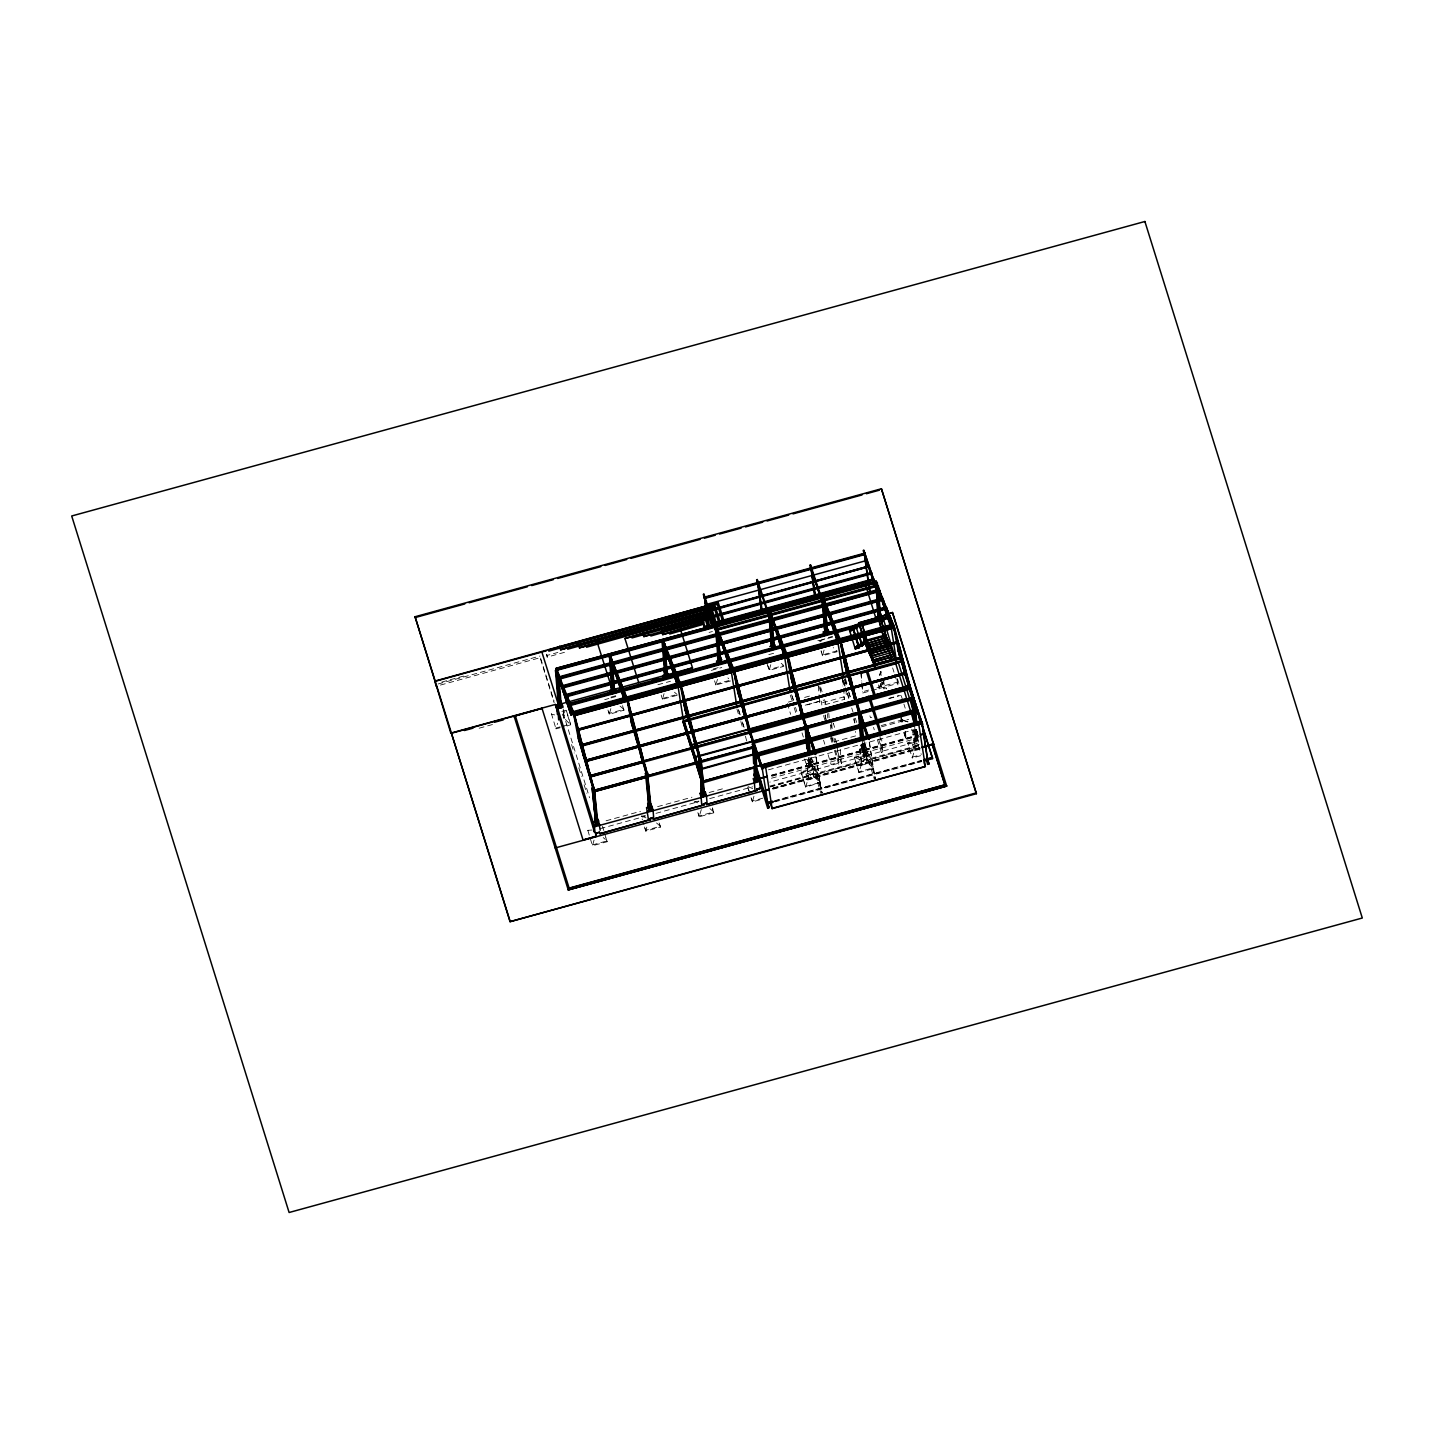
<?xml version="1.0" encoding="UTF-8"?>
<svg xmlns="http://www.w3.org/2000/svg" width="1434" height="1434" viewBox="0 0 1434 1434"><rect width="100%" height="100%" fill="white"/><g stroke="black" fill="none" stroke-linecap="round" stroke-linejoin="round"><path stroke-width="0.75" stroke-dasharray="5 3.75" d="M560.156 727.719L555.98 728.866L557.575 723.202M610.866 708.575L609.271 714.24L623.933 710.206L622.553 705.205M604.449 832.562L607.12 841.74L592.457 845.755L594.052 840.109M677.135 695.293L662.472 699.308L664.067 693.644M646.806 827.077L645.766 831.128L660.411 827.113L659.048 822.112M730.533 680.971L715.871 684.986L717.466 679.322M701.316 809.547L699.147 816.806L713.809 812.791L712.447 807.79M770.775 664.695L769.162 670.359L783.824 666.344M753.961 796.228L752.366 801.875L762.834 799.007M824.066 650.068L822.471 655.732L837.133 651.717L833.226 647.559M820.32 783.233L815.695 767.799L813.275 772.012L815.139 777.981L820.248 782.408L805.585 786.424L801.032 771.833L805.962 774.037L807.808 779.988L805.657 787.248L820.248 782.408L815.695 767.799L801.032 771.833L805.657 787.248M858.966 772.639L854.341 757.206L859.253 759.411L861.117 765.362L858.966 772.639L873.611 768.606L868.448 763.354L866.584 757.385L868.986 753.173L873.611 768.606M920.628 755.7L912.257 758.012L914.408 750.735L912.562 744.784L907.704 743.404L918.172 740.536M879.418 675.217L880.781 671.596L881.372 675.683M879.687 675.289L881.032 671.686M880.924 683.409L878.881 688.84L881.856 681.67M882.824 682.172L880.799 687.585L883.093 682.243M441.815 682.046L465.333 675.593M438.159 683.982L539.973 656.037M564.458 652.345L547.179 657.095L547.035 655.428L557.844 652.452M440.417 685.076L540.098 657.704L554.151 702.75M709.077 632.43L712.411 631.516M479.189 728.185L494.049 724.098M610.92 697.085L617.212 695.365M713.343 668.979L721.714 666.685M832.562 637.108L817.918 641.141L832.509 636.284M657.919 684.717L670.485 681.258M561.877 711.389L566.072 710.242L570.624 724.833L562.253 727.146M604.718 699.649L608.894 698.483M610.992 697.91L617.283 696.189M711.318 670.395L721.786 667.509M768.803 654.621L775.077 652.882M562.289 714.921L563.634 714.544M662.4 698.466L674.966 695.024M555.908 728.024L560.085 726.877M562.182 726.303L570.553 724.009L568.599 717.753M715.799 684.143L730.462 680.128L727.898 677.923M837.062 650.875L822.399 654.908L821.09 650.731M788.306 702.122L794.418 700.222M804.635 697.426L812.809 695.167M805.227 705.187L821.216 700.796L805.245 705.403M868.108 691.547L862.784 692.998L862.408 691.78L868.628 690.077M876.909 687.8L897.63 682.118M871.603 690.579L897.433 683.498L897.057 679.124M843.604 688.428L844.501 699.344L821.861 705.564L821.503 701.19M888.901 698.34L898.491 695.705M888.99 698.591L900.48 695.436M871.8 717.269L870.474 717.645L869.9 715.817M881.175 725.586L906.163 718.739M881.552 726.805L908.618 719.384M833.907 741.862L855.901 735.839L855.542 731.465M768.463 769.825L913.046 729.996L921.273 754.445M808.31 757.403L808.991 767.029L807.539 759.5L809.923 766.778L808.973 757.224M810.138 759.536L810.945 762.529M863.573 748.082L861.762 744.622L862.3 752.402L860.83 744.873L862.246 748.44M863.107 744.246L864.057 757.367L865.401 756.991L863.967 739.514M915.591 737.775L914.139 730.247L915.537 733.814M915.394 730.659L915.734 729.798L916.201 733.634M809.475 759.715L808.471 759.249L811.25 766.419L810.604 758.532M861.762 744.622L862.766 745.088M807.862 760.163L808.507 761.311M808.794 759.895L809.851 760.934M810.515 760.755L811.519 766.348L809.332 761.562L811.142 765.021M861.171 745.537L861.816 746.684M862.103 745.268L863.143 746.307M863.429 744.909L864.505 747.831M914.462 730.91L915.107 732.057M915.77 731.86L916.864 733.455M917.796 733.204L917.384 731.43L917.545 733.276M804.635 759.052L805.962 763.318L813.956 761.113M807.396 775.149L812.719 773.697L813.867 777.336L811.787 762.314L806.446 763.766L808.525 778.805L807.593 767.423M859.755 749.14L861.834 764.179L859.755 749.14L865.078 747.688L866.226 751.434M914.193 738.169L915.125 749.552L913.046 734.513L918.387 733.061L913.064 734.62M859.755 749.247L865.096 747.795L866.011 759.375L863.34 760.11L863.734 761.329L813.096 775.22L863.698 761.042L863.34 760.11M771.564 775.131L918.208 734.889M606.08 820.786L640.424 811.357M657.614 806.643L691.959 797.214M709.149 792.5L724.17 788.377M771.42 775.418L915.286 735.947L915.788 742.041L769.771 782.122M771.617 775.686L918.405 735.499M864.451 750.394L862.641 746.935L864.827 751.721M903.958 733.258L906.091 739.191L905.428 731.197M917.742 735.767L915.932 732.308L917.742 735.767L917.384 731.448M771.797 776.296L918.441 736.054M812.917 765.953L807.611 767.531L806.446 763.766L811.787 762.422L812.935 766.061M860.902 752.904L866.226 751.326L867.158 762.709L866.011 759.07L860.687 760.522M919.517 736.7L914.193 738.277L913.046 734.513M771.456 778.232L918.172 737.972M918.101 739.693L907.632 742.579L912.257 758.012M592.099 830.017L587.832 830.34L591.113 831.792M641.195 816.538L645.39 815.39M801.104 772.657L815.767 768.642M854.395 758.03L868.986 753.173L854.341 757.206L858.894 771.797L873.539 767.782M694.594 802.215L698.788 801.068M864.057 757.367L863.68 756.148L865.025 755.772L863.734 740.231M600.129 828.673L645.228 816.287M655.965 813.347L698.914 801.552M709.651 798.613L752.599 786.836M834.391 750.376L838.747 764.304L841.417 763.587L839.966 746.11M877.303 739.532L881.39 752.617L882.717 752.241L881.641 739.102M911.719 729.261L916.039 743.099L918.692 742.364L914.767 729.781M805.962 774.037L813.275 772.012M859.253 759.411L866.584 757.385M912.562 744.784L919.875 742.758M913.996 745.895L919.319 744.443M916.649 745.483L917.007 746.415L866.387 760.594L917.025 746.702L916.649 745.483L919.284 744.479M769.897 786.047L918.764 745.196M770.327 786.674L810.407 775.669L770.345 786.943M773.213 787.893L919.857 747.652M772.317 788.395L918.531 748.261M772.37 788.951L920.036 748.261M773.446 789.058L920.09 748.817M807.808 779.988L815.139 777.981M861.117 765.362L868.448 763.354M914.408 750.735L921.739 748.727M592.385 844.931L607.048 840.898L603.23 837.581M762.763 798.182L752.294 801.05L749.695 792.715M912.185 757.17L920.556 754.876M774.844 800.638L921.488 760.396M773.643 801.355L921.704 760.719M773.679 801.624L921.739 760.988M775.077 801.803L921.721 761.562M903.187 720.244L909.084 722.037M903.097 720.495L908.995 722.288M817.846 640.299L821.126 641.769M752.653 788.646L747.741 786.459L749.032 790.618M551.409 714.257L554.635 714.903M694.522 801.391L697.802 802.843M646.053 817.9L641.141 815.713L642.432 819.872M781.207 663.297L783.753 665.501L769.108 669.535L767.799 665.358M674.518 692.246L677.063 694.45M620.026 706.066L623.862 709.382L609.199 713.397L607.908 709.238M709.92 808.633L713.738 811.967L699.093 815.982L697.784 811.805M656.521 822.955L660.357 826.271L645.694 830.304L643.095 821.969M916.72 733.509L917.85 737.166M897.433 678.766L899.423 685.111M913.297 729.583L915.86 737.703L915.215 729.816M892.647 667.939L893.974 672.17M894.637 674.285L897.935 684.878M901.251 695.741L905.212 708.163M901.251 717.269L903.133 723.274M904.209 733.186L906.091 739.191M886.427 688.804L885.782 687.657L886.176 688.876M878.63 739.173L882.717 752.241M873.503 727.361L874.274 729.798M845.451 678.623L847.404 684.914M844.823 679.304L848.103 689.772M848.749 691.869L850.721 698.161M865.114 744.282L875.582 777.837M844.895 680.128L846.203 684.323M848.82 692.712L850.129 696.906M864.523 743.027L875.654 778.662M843.568 680.487L846.831 690.973M847.494 693.07L849.448 699.362M855.345 718.237L856.654 722.431M863.196 743.386L874.31 779.021M843.407 681.347L846.598 691.582M847.243 693.644L849.161 699.792M851.724 707.984L853.642 714.132M863.411 748.136L864.559 751.792M853.499 718.864L854.789 722.987M862.748 748.315L863.895 751.972L863.25 744.085L863.68 748.064M865.025 755.772L865.401 756.991M862.085 748.494L863.232 752.151M843.748 696.906L844.501 699.344M821.162 651.556L822.471 655.732M834.624 727.379L833.333 723.238L833.692 727.612M822.076 691.78L820.23 685.9L820.768 692.443M824.514 699.613L825.751 703.538L824.407 703.897L823.152 699.882M818.778 685.828L820.642 691.851M830.913 724.744L832.168 728.723M835.269 738.671L837.133 744.658M837.546 751.165L841.417 763.587M824.909 715.351L827.364 723.202M830.967 734.746L833.244 742.041L832.885 737.685M832.813 742.023L831.541 737.972L831.917 742.418L829.641 735.122M835.341 750.143L839.141 762.296L831.146 764.501L827.346 752.33M823.528 715.53L826.02 723.561M823.546 740.159L824.819 744.228M792.177 696.028L793.486 700.204M811.805 758.909L822.274 792.464M791.586 694.755L794.866 705.241M795.512 707.338L796.82 711.533M811.232 757.654L822.345 793.289M790.259 695.114L793.54 705.6M794.185 707.697L796.157 713.989M802.036 732.864L803.345 737.058M809.816 757.188L821.019 793.647M810.425 775.955L810.031 774.45L812.719 774.001L811.787 762.314M787.338 703.485L790.672 714.347M767.208 664.103L769.162 670.359M738.886 710.637L740.195 714.831M742.812 723.22L744.121 727.414M738.295 709.382L741.557 719.868M742.22 721.965L744.174 728.257M736.897 708.916L740.231 720.226M740.822 721.499L742.848 728.615M745.393 736.162L746.773 741.199M714.562 680.809L715.871 684.986M747.795 787.284L750.412 795.619M751.058 797.716L752.366 801.875M712.501 808.615L713.809 812.791M661.182 695.131L662.472 699.308M697.856 812.648L699.147 816.806M622.625 706.048L623.933 710.206M659.12 822.937L660.411 827.113M607.962 710.063L609.271 714.24M644.458 826.97L645.766 831.128M567.954 715.674L566 709.418L563.598 713.63L565.462 719.581L570.624 724.833M602.495 826.307L603.786 830.483M605.811 837.564L607.12 841.74M547.035 655.428L546.659 654.209L547.179 657.095M563.114 713.039L589.553 797.734M562.881 714.813L564.028 718.452L563.239 709.059M571.557 744.551L574.192 753.029M578.816 767.853L581.469 776.314M584.104 784.792L586.757 793.253M540.6 658.098L554.026 701.083M551.355 713.433L555.98 728.866M587.832 830.34L592.457 845.755M914.838 732.129L916.523 737.524L915.878 729.637M863.806 746.128L864.236 747.903M862.479 746.487L862.909 748.261M861.547 746.755L861.977 748.512M809.188 761.113L810.586 766.598L809.941 758.711M808.256 761.382L808.668 763.139M869.488 742.418L875.063 778.232M869.219 742.453L874.794 778.25M816.197 757.044L821.772 792.859M815.91 757.08L821.503 792.877M916.667 729.548L916.989 733.437M916.398 729.619L917.186 737.345M915.734 729.798L916.057 733.688M914.587 725.586L916.039 743.099M914.39 730.175L914.713 734.065M905.159 731.268L905.822 739.263M900.803 717.269L901.287 723.274M883.702 680.039L884.437 688.428M883.326 678.82L884.151 688.822M883.057 678.891L883.882 688.894M880.781 671.596L881.103 675.593M878.558 684.825L879.15 688.912M879.938 735.086L881.39 752.617M861.153 673.299L861.888 682.046M862.067 684.251L862.784 692.998M860.776 672.08L861.493 680.827M861.673 683.032L862.408 691.78M862.408 740.589L863.68 756.148M861.906 744.443L862.551 752.33L860.956 742.973M854.467 718.362L854.825 722.718M844.967 678.694L845.702 687.442M845.881 689.629L846.418 696.171L819.764 703.485L819.226 696.942M842.887 679.68L843.425 686.241M842.134 677.242L842.851 685.99M837.313 746.827L838.747 764.304M834.606 738.528L834.964 742.902M831.63 722.395L832.168 728.938M830.483 724.941L830.842 729.314M828.78 713.272L829.139 717.627M827.454 713.63L827.812 718.004M825.303 714.831L825.661 719.187M818.33 686.008L819.047 694.755M810.067 758.801L810.389 762.691M808.615 759.07L809.26 766.957L807.647 757.6M808.668 761.741L809.152 765.577L808.668 761.741M861.977 747.114L862.443 750.95L861.977 747.114M915.268 732.487L915.752 736.323L915.268 732.487"/><path stroke-width="1.5" d="M865.078 640.639L865.025 642.289M850.29 631.301L850.541 630.942M856.618 627.626L850.219 630.315L850.487 631.892L850.219 630.315M855.399 647.146L858.518 645.354M857.12 646.16L862.694 642.916M857.317 646.752L862.892 643.525M435.416 683.803L435.183 681.025L718.273 602.585L724.941 623.915M559.493 646.16L560.622 649.799L715.351 606.582L720.872 624.274M560.622 649.799L715.351 606.582M578.332 644.189L579.461 647.845L712.429 610.597L716.839 624.901L713.254 625.6M579.461 647.845L712.429 610.597M715.512 625.278L711.497 612.443L586.542 647.218L586.165 645.999M638.704 682.602L624.955 638.56L709.507 614.594L712.788 625.26L711.479 626.084M624.955 638.56L709.507 614.594M642.665 632.95L643.812 636.588L706.603 618.61L708.719 625.618L707.428 626.443L712.788 625.26M662.651 634.617L703.682 622.607L705.779 629.58L703.413 624.292L669.732 634.007L669.355 632.788L662.651 634.617L661.504 630.978M669.355 632.788L703.682 622.607M652.111 680.648L658.493 678.623M671.237 674.589L692.479 667.85L680.361 629.006M733.294 667.975L733.903 670.287M573.672 713.182L573.349 711.622L893.185 624.095L893.507 625.636L890.783 625.959L890.855 618.556L893.848 626.389M435.273 682.136L415.053 616.745L881.426 488.761L976.411 793.701L510.038 921.686L451.423 733.24L542.034 708.378L583.064 840.037L596.383 836.38L595.486 833.333L599.484 832.222L599.896 833.728L650.498 819.549L599.896 833.728M415.125 617.57L464.777 603.947M469.097 602.764L527.389 586.757M531.709 585.574L553.309 579.659M557.629 578.476L600.81 566.627M605.13 565.426L626.712 559.511M631.032 558.328L700.115 539.363M704.435 538.18L715.243 535.223M719.563 534.04L741.145 528.106M745.465 526.923L762.745 522.173M767.065 520.99L788.646 515.075M792.966 513.892L862.049 494.927M866.369 493.744L879.329 490.195M708.737 628.235L703.933 594.178L717.394 634.491L703.753 596.221M761.669 612.39L757.242 579.551L770.56 619.076M814.96 597.781L810.533 564.924L823.994 605.238M869.703 591.095L863.842 550.298L877.16 589.822M757.726 581.415L762.046 613.609M815.337 598.982L811.017 566.788M705.205 597.512L865.096 553.632M705.152 597.763L865.043 553.9M707.321 604.198L867.212 560.336M435.201 681.293L546.354 650.803M709.543 610.382L869.452 566.502L709.669 611.171L709.364 609.844M709.489 610.633L869.255 565.964L567.703 649.19L567.326 647.971M711.712 616.817L871.621 572.937M711.658 617.068L871.549 573.188M661.576 631.247L706.603 618.61M643.812 636.588L650.498 634.76L650.875 635.961L705.671 620.456L707.392 625.995M713.881 623.252L873.79 579.372M713.827 623.503L873.718 579.623M704.04 626.622L708.719 625.618M556.087 668.352L876.174 581.415L556.087 668.352L556.41 669.893M558.274 704.435L555.496 670.556L557.306 674.016L560.085 707.894L557.701 700.617L559.152 708.163L556.069 670.072L607.568 655.858M612.605 692.066L610.042 655.266L626.927 697.838M664.677 673.496L662.006 640.998L663.996 640.46L667.921 677.977L666.738 670.359L667.599 674.088M715.996 626.622L734.244 670.162L750.574 732.29L762.763 768.875L754.571 747.347M913.243 698.43L894.153 626.282L875.869 582.312L893.472 626.479L909.801 688.589L922.528 724.188L907.758 680.702L909.21 688.123M557.503 670.001L560.748 707.715L558.633 700.366L561.411 707.536L558.633 673.657M597.171 642.217L611.709 687.872C613.949 694.199 609.325 678.551 611.583 689.808L609.468 655.75L613.268 691.887M609.755 655.499L874.113 582.939M878.074 616.674L875.959 582.616L879.598 616.584M877.285 582.258L880.44 618.574L878.433 585.897M556.105 670.503L609.952 655.876M609.54 654.496L609.988 656.091L876.497 582.957L875.923 580.824M571.055 715.082L556.32 671.166L571.055 715.082L574.353 714.042L556.733 669.893L557.181 674.518M625.027 700.276L609.611 656.539L624.346 700.455M676.884 674.822L674.249 668.495L673.962 674.392L677.099 683.731L662.902 641.93L677.655 685.828M876.533 582.132L891.518 627.142M718.004 628.558L875.78 585.269L876.084 586.596L717.86 629.956L720.657 663.834M718.183 629.096L875.959 585.807M718.129 629.365L875.905 586.058M559.583 680.487L560.138 678.927L557.27 673.604L573.528 714.114L570.893 714.401L570.033 705.6L624.005 690.794L624.471 696.458M665.932 678.533L663.135 644.655L665.143 644.099M717.161 629.723L719.94 635.226L719.366 633.093M771.134 614.917L771.94 618.771M840.037 640.98L837.402 641.285L824.425 600.29M879.58 593.551C882.107 596.114 871.316 572.076 879.849 591.364L613.34 664.48L610.561 658.977L619.255 680.505M541.783 651.771L559.421 708.073L557.306 674.016M610.597 659.389L608.787 655.93M614.612 691.511L610.794 655.374L611.153 659.712M716.068 626.497L717.197 630.135L715.387 626.676L718.183 660.554M878.917 616.763L877.106 586.273M869.327 590.019L863.842 550.298M559.672 677.35L612.963 662.723M613.017 662.938L879.508 589.822L879.849 591.364M559.762 678.282L613.053 663.655M613.107 663.888L719.707 634.635M721.84 634.043L824.174 605.955M560.497 679.985L559.959 681.58L560.497 679.985L563.938 691.224M586.739 680.684L563.275 687.119L562.953 685.577L616.244 670.951L616.871 673.317L614.111 665.985L617.247 676.597L613.806 665.358L616.441 674.267M669.588 656.539L670.162 658.69L666.738 651.538L669.875 662.149L666.434 650.911L669.732 659.64M722.503 643.239L719.725 636.284L723.023 645.013M773.034 621.657L776.332 630.386L773.034 621.657L773.141 623.073L773.697 621.478M827.006 606.851L828.96 615.939M879.634 592.403L883.738 603.463L883.452 600.004L562.988 687.944L563.275 691.403M612.874 665.86L613.429 664.301L559.475 679.107L559.78 681.311M666.183 651.233L666.738 649.674L666.183 651.233L662.669 640.819L665.161 671.13M720.137 636.409L719.366 635.226M772.783 621.98L773.338 620.42L772.98 622.804M722.897 641.912L723.471 644.063L720.047 636.911L723.166 647.523L723.023 642.217M773.338 622.284L777.138 632.717M879.938 593.049L883.362 600.183L882.788 598.032L616.297 671.166M668.441 657.955L667.097 650.731M720.406 636.104L719.85 637.7L719.51 635.352M879.741 593.819L880.297 592.224M616.495 671.56L563.186 686.187L563.526 687.728M616.53 671.775L883.039 598.641M590.987 679.519L614.451 673.084M616.62 672.707L667.796 658.672M669.929 658.081L776.762 629.436L776.439 627.895M778.662 628.253L830.071 614.81L829.623 612.963M831.953 613.627L880.996 600.165M566.645 701.549L563.365 689.145L566.968 702.284L566.52 696.781L620.348 681.939M617.337 674.338C621.854 689.682 610.095 655.607 620.438 685.613M673.926 672.098L669.965 659.891L674.231 672.851L673.783 667.33M727.54 658.224C714.724 616.656 737.345 689.109 723.417 645.372M780.831 643.597C771.223 603.302 782.301 663.96 780.383 638.076M833.154 628.415L830.537 615.831L834.122 628.97M883.165 601.384L886.768 614.541L886.302 609.02M563.508 689.252L567.183 696.583L567.488 700.276M616.817 674.625L619.721 680.092L886.32 606.869L886.893 609.02L883.308 601.491M670.108 659.998L673.693 667.527L673.353 665.985M777.371 630.566L780.401 644.87M830.68 615.939L832.258 621.764M826.325 607.03L829.766 618.269L830.161 614.63M564.028 688.965L563.652 692.604L563.132 688.051M670.252 663.368L670.628 659.712M723.937 645.085L723.561 648.742L722.897 644.063M777.515 633.918L776.332 629.562M883.452 604.861L883.828 601.204M619.775 679.788L566.466 694.414L567.039 696.566M566.717 695.006L620.008 680.379M620.062 680.612L886.553 607.478M566.806 695.956L575.321 693.608M579.587 692.443L617.964 681.903M620.151 681.544L671.309 667.509M673.442 666.918L733.15 650.534M737.399 649.369L780.293 638.273L779.72 636.122M782.175 637.09L833.584 623.647L833.262 622.105M835.484 622.464L886.642 608.41M664.516 674.948L664.193 671.058L665.609 674.643M560.228 699.917L561.68 707.464L560.228 699.917L561.106 703.646M569.943 703.502L567.649 697.749L570.499 712.985L566.663 696.888M623.234 688.876L620.94 683.122L624.453 698.179M717.914 660.626L717.592 656.736L719.008 660.321M719.187 656.306L719.241 658.367M728.544 661.45L731.053 668.925L727.468 654.083L727.253 659.765L727.54 653.868L730.354 660.966M769.717 616.208L772.352 649.656L770.9 642.109L772.299 645.694M823.008 601.581L825.643 635.029L824.46 627.411L825.339 631.139M837.653 639.672L834.516 630.333L834.068 624.83L837.653 639.672L834.14 624.615L837.814 639.833L837.205 632.286L837.402 641.285M877.805 616.745L877.751 612.784M886.696 610.4L890.406 617.857L623.915 690.991L623.575 689.682M665.466 671.471C668.083 674.213 663.619 669.893 666.129 671.291M612.264 686.402C615.993 691.69 610.382 685.9 612.927 686.205M613.86 685.954L614.989 692.837M825.124 627.232L826.934 630.691L826.719 626.783L827.866 630.44M827.059 627.447L827.597 630.512M878.899 616.441L878.092 613.447L878.63 616.512M879.418 613.089L878.433 612.605L880.225 616.064M880.351 612.82L881.48 619.703L880.351 616.046M664.534 671.721L665.179 672.869M558.023 701.28L558.668 702.427M613.591 686.026L614.236 687.173M666.003 673.12L666.129 666.434M717.932 657.399L718.577 658.547M721.266 659.694L720.836 657.919L720.997 659.765M771.223 642.773L771.868 643.92M773.751 642.073L774.145 643.292L773.5 642.145M825.177 629.293L824.532 628.146M825.464 627.895L826.504 628.934M878.755 613.268L879.813 614.308M880.1 612.892L880.745 614.039M558.83 702.857L559.977 706.514M613.465 687.872L612.443 683.713M718.739 658.977L719.868 662.633M877.966 615.294L876.138 584.785M556.93 709.579L555.334 704.452L451.387 732.971L415.053 616.745M726.554 657.668L724.224 648.544M514.071 716.337L542.034 708.378M892.557 612.479L881.301 616.423L892.557 612.479L946.691 786.101L568.258 889.94L514.035 715.924L514.107 716.892M557.396 714.401L556.607 704.883L561.949 703.431L563.096 707.195L557.772 708.647M614.666 688.947L613.967 687.244M721.858 659.658L716.516 661.002L717.645 664.659M769.825 646.501L775.149 645.031M829.587 634.061L828.44 630.297L823.116 631.874L824.263 635.513M464.437 730.515L473.077 728.149M494.676 722.234L503.316 719.85M556.571 705.134L692.479 667.85M896.77 662.759L882.358 615.742L875.69 617.57L865.67 585.431L865.957 589.033M864.989 642.952L858.679 622.768L879.992 616.907L887.18 639.188M858.697 623.037L879.992 616.907M673.962 674.392L674.177 668.71M769.502 612.677L783.699 654.478L780.777 639.456L780.562 645.139L780.849 639.241L784.523 654.46L783.896 646.913M834.516 630.333L833.154 623.754M887.162 615.885L887.377 610.203L890.962 625.045L887.162 615.885L886.463 609.127M855.453 624.919L859.45 623.826M720.531 662.454L717.394 626.138M773.84 647.827L773.356 643.991M827.794 633.021L823.994 596.885L827.794 633.021L826.665 629.365M863.304 623.754L859.97 624.668L863.483 624.364M865.222 623.234L880.584 619.022M830.465 633.631L890.173 617.247L889.833 615.706L569.997 703.234L570.32 704.775L623.629 690.148M852.925 627.321L848.928 628.415L855.256 648.885L859.235 647.505L852.925 627.321L859.253 647.792M871.173 622.266L878.863 620.151M623.665 690.381L664.175 679.268M668.441 678.085L827.812 634.437M627.214 699.147L573.905 713.774L570.391 706.496L570.983 713.702L573.833 713.29M623.682 691.869L626.443 696.906M676.991 677.242L680.558 684.753L680.11 682.907M730.282 662.616L733.742 669.409M783.591 647.989L786.37 654.962L784.183 655.213L784.255 647.792L784.846 655.015M836.882 633.362L839.661 640.335L837.474 640.586L836.882 633.362L838.137 640.389L840.181 639.797M853.66 629.042L856.994 628.128M850.398 630.924L853.786 629.06M570.696 705.42L570.66 713.146L566.986 697.928M570.983 713.702L571.055 706.299M890.783 625.959L890.855 618.556M573.17 713.469L624.848 699.129M892.97 625.708L842.35 639.672M627.017 698.77L678.192 684.735M680.325 684.143L840.449 640.873L840.001 639.026M646.537 774.736L631.677 723.919L626.981 699.613L894.153 626.282L898.419 648.455M574.102 714.419L894.099 626.837L894.368 627.895L574.604 715.691L574.102 714.419L590.683 776.887L643.991 762.261L627.375 699.756L627.913 701.065M593.855 791.478L578.386 738.546L573.725 714.777L894.189 626.837M574.389 715.476L894.368 627.895M628.361 702.552L632.161 722.019M738.062 685.434L738.349 686.492L734.28 673.478L738.098 692.945L738.169 685.542M787.589 658.851C790.654 653.725 793.809 696.942 790.797 671.094M844.805 656.718L840.88 644.224L844.698 663.691L844.769 656.288M894.189 629.598L898.24 642.611L578.26 730.193L577.974 729.135L897.971 641.554M862.085 643.991L865.204 642.181L864.935 640.604L885.567 634.957L885.8 636.104M861.762 643.454L855.273 647.236M858.625 644.977L861.959 644.063L861.691 642.486L886.033 635.531L864.612 641.697M888.919 643.328L886.911 637.61L865.473 643.776M855.435 624.65L861.762 645.121L865.724 643.741M858.5 647.003L862.479 645.623L858.5 647.003L852.208 626.801M859.235 647.505L855.256 648.885M887.771 639.672L866.351 645.838L887.771 639.672L889.779 645.39M867.194 647.63L888.65 641.751L867.194 647.63L869.201 653.366M578.26 730.193L898.24 642.611M631.982 716.337L631.928 724.062L634.85 729.978L627.518 700.294M685.273 701.71C680.379 705.474 695.024 725.819 685.237 709.436M738.582 687.083C737.417 697.533 745.626 714.759 738.582 687.083L742.418 701.997L742.131 700.939M791.873 672.456C789.704 683.229 800.118 697.569 791.873 672.456L792.5 680.003L795.404 685.918M845.182 657.83C844.017 668.28 852.226 685.506 845.182 657.83L848.659 672.008M898.473 643.203C896.304 653.976 906.718 668.316 898.473 643.203L899.1 650.749L902.004 656.664M890.389 645.892L868.95 652.058L890.389 645.892L892.396 651.61M869.793 653.85L891.249 647.971L869.793 653.85L870.94 657.507M892.127 650.032L870.689 656.198L892.127 650.032L893.257 653.689M577.974 729.135L578.189 736.825L577.597 729.601L898.06 641.661L898.509 647.075M898.652 648.885L897.397 641.84M578.386 738.546L594.734 791.962L592.134 787.947L596.06 825.464L592.134 787.947M631.677 723.919L627.644 699.416L648.007 776.905M700.455 762.225L684.986 709.292L701.136 762.046M753.926 746.433L594.052 790.349L754.141 746.648L754.643 748.082L738.94 694.486M806.894 732.38L791.586 680.039L787.553 655.535L769.61 611.135M867.946 737.901L860.203 717.986L844.877 665.412L844.698 660.913M894.995 657.83L892.988 652.111L871.531 657.991M913.727 703.933L898.186 650.785L914.175 703.18L922.528 724.188M578.637 738.689L582.204 744.425L578.637 738.689L578.673 730.964L579.3 738.51M631.928 724.062L631.749 715.243M582.831 750.896L578.87 739.819L582.186 745.16M636.14 736.269L632.179 725.192L635.674 730.784M689.431 721.643L686.133 710.386M738.779 695.938L741.611 701.71L742.059 707.213L739.442 695.759M792.07 681.311C798.577 687.818 796.91 703.126 792.07 681.311L794.92 687.083L795.368 692.586M845.361 666.685C851.886 673.191 850.219 688.499 845.361 666.685L848.211 672.456L848.659 677.959M898.67 652.058C905.177 658.564 903.51 673.872 898.67 652.058L901.52 657.83L901.968 663.333M893.866 654.191L872.428 660.357L893.866 654.191L895.874 659.909M873.27 662.149L894.726 656.252L873.27 662.149L875.296 668.083L874.148 664.157L895.623 658.547M582.043 744.622L902.04 657.059L902.309 658.116L582.545 745.895L582.043 744.622L902.04 657.059M578.87 739.819L581.72 745.59L795.494 687.155M797.627 686.581L902.183 657.65M635.387 732.021C637.754 737.381 643.49 765.254 636.875 738.815M742.651 702.588C740.894 712.716 750.591 727.683 742.651 702.588L742.955 706.263M795.942 687.962C794.203 698.089 803.882 713.057 795.942 687.962L796.408 693.482L799.401 701.136M849.251 673.335C847.494 683.462 857.191 698.43 849.251 673.335L849.699 678.856L852.71 686.51M902.542 658.708C900.803 668.836 910.482 683.821 902.542 658.708L902.99 664.229L906.001 671.883M818.151 683.839L844.787 676.525M703.252 781.906L701.997 783.089L682.942 721.445L724.313 710.099M728.597 708.916L771.438 697.157M775.722 695.974L797.161 690.095M801.445 688.929L818.581 684.215M822.865 683.05L844.285 677.171M852.854 674.822L876.425 668.352M895.712 663.064L902.129 661.289M902.273 661.343L683.803 721.876M683.014 722.27L684.269 721.087L700.634 773.518M582.527 752.169C582.276 732.29 581.505 761.311 586.219 759.644M639.51 745.017L636.499 737.363M689.127 722.915L689.342 717.215L689.127 722.915L692.801 730.39L689.808 722.736M742.436 708.288L746.11 715.763M583.208 751.99C588.8 763.031 586.918 772.37 583.566 753.442M693.321 734.943C685.649 716.014 692.64 724.546 693.536 735.893M742.812 709.74C748.423 716.588 747.921 730.336 742.812 709.74L745.949 720.495M796.103 695.114C801.731 701.961 801.23 715.709 796.103 695.114L799.258 705.869M849.412 680.487C855.023 687.334 854.521 701.083 849.412 680.487L852.549 691.26M586.112 760.128L906.109 672.546L906.378 673.604L586.614 761.4L586.112 760.128L906.109 672.546M687.316 732.756L905.84 672.779L906.073 673.944M586.058 764.376L586.434 760.737M639.349 749.749L639.528 746.003M692.658 735.122L692.819 731.376M905.571 673.155L903.366 665.681L905.858 676.633L902.703 665.86L905.858 676.633M586.398 761.185L906.378 673.604M586.811 761.956L586.434 765.613L590.109 774.485M640.12 747.329C638.919 755.485 648.24 779.702 639.887 746.236M749.337 730.802C742.776 696.816 748.243 739.066 750.394 732.2M800.011 703.449C798.666 713.092 807.414 727.468 800.011 703.449L803.811 718.99L800.495 710.135L803.811 718.99M853.32 688.822C851.957 698.466 860.705 712.859 853.32 688.822L856.6 701.351M909.246 686.922C899.638 649.19 915.878 714.455 907.758 680.702M586.434 765.613L586.596 760.862M693.034 736.359C692.622 726.285 694.307 745.537 696.548 748.423C698.017 741.826 690.453 731.089 696.548 748.423M746.343 721.732L746.72 718.076M906.234 677.852L906.611 674.195M590.611 777.497L587.976 768.463M640.604 754.015L643.794 761.454L643.239 763.049L640.604 754.015L643.239 763.049M747.867 724.582L749.839 733.796M856.994 702.947C857.335 711.622 850.792 683.086 856.367 701.047M691.26 745.393L909.801 685.434L691.08 744.784L691.313 745.949M696.046 745.429L693.697 736.18M749.91 730.838L750.376 732.81L749.91 730.838L909.819 686.958L910.285 688.929L909.819 686.958M590.683 776.887L590.199 775.615L910.106 687.818M590.467 776.69L910.447 689.109L910.178 688.051L590.199 775.615M589.948 777.676L590.503 776.081L587.098 765.433M800.495 710.135L815.211 751.326M590.898 777.461L590.342 779.003L593.425 787.123L590.898 777.461L590.342 779.003M750.125 733.76L754.194 746.092M805.962 728.795L803.416 719.133L806.123 726.679M859.253 714.168L857.389 704.327M912.562 699.541L910.68 689.7L913.225 699.362M803.703 719.796L806.5 725.909M857.012 705.169L860.794 716.857L856.725 704.506M643.633 764.376C646.071 760.737 649.889 793.163 643.956 761.723M696.942 749.749C699.38 746.11 703.18 778.537 697.265 747.096M750.233 735.122L750.789 733.581M803.542 720.513L804.08 718.954M753.388 741.163L913.297 697.283L913.763 699.254L753.854 743.135L753.388 741.163L753.854 743.135M695.024 757.439L804.295 727.45M808.579 726.285L913.548 697.48L694.845 756.829L695.078 757.994M753.692 742.023L913.583 698.143L913.763 699.254M753.567 742.274L913.476 698.394M806.535 728.185L806.822 731.663L803.416 719.133M913.422 702.409C913.476 697.265 915.609 705.851 910.016 689.879M594.357 798.397L594.142 787.391L598.068 824.909M649.369 810.837L645.443 773.32L648.043 777.336L632.34 723.74M650.211 806.643L651.359 810.3L647.433 772.765L650.695 810.479M753.639 763.551L752.707 743.888L756.632 781.405M753.37 743.69L755.18 747.168L756.776 766.652M806.93 748.924L805.334 729.44L807.145 732.899M860.597 738.635L858.625 714.813L863.895 726.966L860.221 714.741L863.949 724.744M913.709 721.84L911.934 700.186L917.186 712.339M698.824 758.998L702.75 796.515L701.62 792.877L699.505 758.801L703.413 796.336M918.065 712.035L917.778 711.174L757.887 755.055L757.708 753.943L917.599 710.063L918.065 712.035L757.295 756.22C745.913 717.556 765.182 782.462 755.216 746.54M810.318 737.237L807.862 732.093L810.981 742.471L807.593 729.189L810.586 741.593L807.217 732.899M915.34 723.148L913.512 700.115L917.85 712.16M860.203 717.986L868.61 737.721M593.282 791.586L595.271 791.048M649.046 806.948L647.63 803.381L649.1 810.909L646.573 776.959L648.58 776.421M753.836 747.526L752.043 744.067M808.077 752.581L806.482 733.079L808.471 732.541L807.342 728.884L809.403 752.205M861.368 737.954L859.773 718.452L861.78 717.914L860.633 714.257M914.677 723.328L913.064 703.825L915.071 703.287L913.924 699.631L914.408 703.467M754.427 747.706L594.034 791.711L573.69 714.222L556.069 670.072M647.433 775.794L647.863 776.995L594.554 791.622L594.052 790.349M807.934 733.348L814.655 752.527M914.534 704.094L922.636 724.887M805.711 739.478L698.645 769.431M809.995 738.313L917.115 708.916L917.366 710.081M805.908 740.087L698.824 770.04M810.192 738.904L917.312 709.525M757.994 754.804L917.885 710.923M761.508 765.182L757.546 755.593L758.335 756.901M917.581 713.218C919.409 712.644 914.103 706.998 913.512 700.115M811.895 741.88C810.389 748.136 818.653 758.532 811.895 741.88L811.339 743.529M917.939 714.275C918.549 709.328 918.28 721.894 921.417 721.302M864.935 727.665C857.012 700.151 864.81 733.832 864.81 726.16M758.048 758.156L758.586 756.507L760.845 765.362M864.648 728.902C865.114 723.686 864.666 736.18 868.108 735.929M755.969 766.778L702.391 781.476L921.076 721.553M701.997 783.089L756.148 767.387M768.481 807.485L761.866 766.294L921.775 722.413L928.103 763.623M762.153 767.154L922.062 723.274L928.228 763.497M762.099 767.405L766.312 766.24M791.891 759.213L798.29 757.457M802.556 756.292L808.955 754.535M823.869 750.448L834.534 747.526M849.448 743.421L855.847 741.665M881.444 734.656L892.091 731.716M896.358 730.551L902.757 728.795M907.023 727.63L913.422 725.873M762.745 768.767L762.637 768.068M857.173 703.036L869.345 739.514M592.798 787.75L595.791 825.536L594.608 817.936L595.468 821.646M595.935 817.559L595.988 819.621M754.23 774.127L755.7 781.655L754.23 774.127L755.377 777.766M701.029 789.058L702.481 796.587L701.029 789.058L702.427 792.626M650.104 805.245L651.628 810.21L650.498 803.345L651.036 806.41M755.503 774.521C759.231 779.827 753.621 774.037 756.166 774.342M702.965 789.274L701.961 788.79L703.771 792.267M703.897 789.023L705.026 795.888M595.307 819.8L594.662 818.671M597.189 821.198L598.319 824.837L597.584 819.19L597.745 821.037M647.971 804.044L648.616 805.173M757.475 775.31L757.959 781.046M702.302 789.453L703.341 790.492M703.628 789.094L704.273 790.242M595.468 820.248L596.616 823.887M594.034 831.774L593.264 822.274L598.587 820.804L600.201 830.214M648.329 818.922L646.555 807.647L651.878 806.177L653.026 809.941M754.553 778.017L753.997 767.889M593.264 822.381L598.587 820.804M646.573 807.754L651.878 806.177M707.052 803.13L706.424 795.512L701.083 796.981L699.953 793.325L705.277 791.855L706.424 795.619L701.101 797.089L701.71 804.599M699.953 793.432L705.277 791.855M767.262 776.314L760.791 778.088L767.441 776.923M920.359 734.298L924.733 733.67M920.556 734.907L924.912 734.28M703.305 794.938L701.495 791.478L699.846 763.139M703.969 794.759L703.502 790.923M594.411 826.038L599.717 824.46M647.702 811.411L653.026 809.834L653.653 817.452M760.665 781.189L594.536 826.791L556.607 704.883M652.793 817.595L650.14 818.617L652.793 817.595L653.187 819.101L703.807 804.922L653.187 819.101M706.084 802.986L703.449 803.99L706.084 802.986L706.496 804.474L757.098 790.295L706.496 804.474M759.393 788.359L756.74 789.363L759.393 788.359L759.769 789.56M596.383 836.38L595.522 833.602L599.484 832.222M596.365 836.094L583.064 840.037M922.008 747.06L933.552 743.726L933.624 744.694L892.629 613.322M768.893 789.076L764.627 790.815M555.155 847.978L763.73 790.743M926.256 746.146L933.588 744.138M764.77 790.869L769.09 789.686M922.187 747.67L928.658 745.895M772.926 802.395L768.606 803.578L768.373 802.413L772.693 801.23M923.639 759.805L932.279 757.439L932.512 758.604L923.89 760.97M771.51 801.947L767.226 803.399L772.872 801.839M923.693 760.361L932.441 757.779L902.058 660.465L683.552 720.71L701.889 779.433M923.837 760.414L932.459 758.048M768.982 807.073L767.71 808.274L768.982 807.073L756.543 767.244M928.874 763.211L927.619 764.394L928.945 764.035L927.565 759.016M772.048 808.346L925.342 766.437L918.764 724.295M770.058 802.413L772.119 808.651L925.36 766.598L923.98 762.386M569.19 888.094L944.934 784.828L932.243 744.497M515.398 715.978L569.208 888.363L944.934 784.828M946.691 786.101L568.258 889.94M568.24 889.672L946.655 785.832M510.038 921.686L976.339 792.859M867.66 643.83L869.147 646.752M885.047 641.374L885.8 642.181L884.993 639.098L885.136 642.342M886.463 643.31L886.606 646.555M869.129 648.043L870.617 650.964M887.933 647.541L888.076 650.767L888.668 649.638M889.403 651.753L889.546 654.997L890.138 653.868M872.123 656.664L875.78 665.734L870.689 653.241M872.822 658.6L873.575 659.407M890.89 655.965L891.034 659.21L891.625 658.081M873.593 660.877L875.045 663.619L874.292 662.813M874.256 661.397L872.087 656.485L872.195 657.543M874.328 661.594L873.557 660.698L875.098 665.896L875.69 664.767M922.026 723.65L762.332 768.266L761.866 766.294M890.998 626.461L896.806 662.866M683.588 721.266L701.871 779.146M683.606 721.481L678.174 687.191M844.877 665.412L840.216 641.643L837.546 641.948L822.811 598.05M784.918 656.396C787.391 653.994 788.108 658.511 787.391 655.983M902.309 658.116L901.807 656.844M910.178 688.051L910.447 689.109M840.683 641.356L843.855 656.593M848.731 671.686L848.803 672.528M852.8 687.173L853.087 688.23L852.692 687.065M856.654 702.463L857.156 703.736L856.51 701.584M795.207 686.097L795.709 687.37M803.578 717.305L803.847 718.362L803.363 716.642M737.668 687.997L734.083 670.61M742.059 701.244L742.722 707.016M750.161 731.824L750.556 732.989L750.269 731.932M681.168 686.402L680.684 685.129L685.757 709.292L684.681 700.384M684.771 700.061L685.04 701.118M688.84 715.548L689.109 716.624M688.75 715.871L687.083 712.304M692.909 731.053L693.178 732.111M696.978 746.54L697.265 747.616L680.792 685.237M700.903 762.117L700.85 761.275M700.76 761.597L700.742 761.167M631.498 714.724L631.552 715.566M635.567 730.211L635.854 731.268M639.636 745.716L639.923 746.773M643.705 761.203L643.991 762.261M647.576 775.919L647.863 776.995M590.557 776.368L590.826 778.447M826.127 627.716L826.109 630.942M740.392 697.677L742.274 701.531M685.47 710.565L688.32 716.337L688.768 721.84M632.179 725.192L635.011 730.964L635.836 737.542M877.07 585.843L882.233 598.534M882.932 600.308L893.328 626.353M822.901 596.526L840.127 639.331M822.955 596.992L822.74 595.737M836.864 631.874L836.542 630.333M822.56 596.938L839.356 639.295M823.761 600.47L825.231 604.144M833.477 624.812L836.542 632.466M769.646 611.619L769.449 610.364M772.998 620.008L772.801 618.771M783.573 646.501L783.233 644.959M814.548 751.506L803.201 717.842L786.872 655.732L769.305 611.995M782.462 645.175L780.168 639.439L783.86 654.639L783.233 647.092M716.426 626.066L716.032 624.704L716.355 626.246M726.751 652.291L726.411 650.749M730.264 661.128L730.175 660.196M715.96 626.192L733.581 670.359L749.892 732.469L761.956 768.248M666.595 678.336L663.333 640.639L680.953 684.789L701.298 762.279L704.094 796.157M663.333 640.639L666.649 649.853L666.201 648.007M676.92 675.289L677.207 676.364L676.758 674.518M662.669 640.819L679.465 683.176M609.665 654.549L609.988 656.091M620.062 680.863L620.779 685.649M626.927 698.071L627.267 699.38L626.766 697.3M609.36 655.446L626.174 697.605M626.156 697.802L619.954 682.261L620.653 689.019L620.868 683.337M570.32 704.775L570.23 703.843L890.084 616.315L890.406 617.857M689.503 724.367L692.371 731.663M636.212 738.994L639.062 746.289M582.903 753.621L585.771 760.916M809.905 737.936L807.593 729.189M811.626 742.848L815.319 752.348M753.961 748.154L762.081 769.054M870.51 653.133L875.332 666.971M864.326 552.162L876.604 588.585M863.16 550.477L876.622 590.808L863.662 552.341M913.135 698.932L910.303 690.543L914.085 702.23M917.455 711.712L914.462 702.839L918.244 713.039M917.814 712.823L920.736 721.481M870.008 589.84L870.366 590.916M809.869 565.104L823.313 605.435L810.353 566.968M856.492 703.216L867.857 736.897M815.175 751.667L815.552 753.083M756.578 579.73L769.897 619.255M765.523 766.348L772.119 808.651M757.708 753.943L758.174 755.915L757.851 754.374M703.269 594.357L716.606 633.882M754.553 746.72L757.546 755.593M877.733 585.664L880.046 592.547M880.422 593.64L882.932 601.133M884.115 604.682L887.108 613.609M887.825 615.706L890.962 625.045M876.102 583.423L890.855 627.321M823.474 597.853L833.996 629.221M770.183 612.479L778.716 637.503M781.225 644.959L784.362 654.298M717.842 629.544L718.99 632.986M720.513 637.521L722.395 643.149M716.875 627.106L727.414 658.475M728.813 662.651L730.91 668.925M716.211 627.303L730.946 671.202M557.934 673.406L560.246 680.29M560.622 681.401L563.132 688.894L559.834 680.164M564.315 692.425L565.516 696.01M906.897 677.673L909.909 686.743M853.804 695.508L855.704 701.226M747.006 721.553L750.018 730.605M587.295 768.642L589.822 776.26M976.411 793.701L881.426 488.761M932.225 744.228L944.97 785.258M902.094 660.733L932.512 758.604M875.296 582.796L876.425 586.452M911.934 700.186L913.064 703.825M898.096 661.827L913.799 712.178M915.77 718.47L917.079 722.664M927.637 759.841L928.945 764.035M926.239 759.375L927.619 764.394M914.408 723.381L907.005 699.667L873.7 708.808L881.103 732.523M880.028 617.194L886.302 637.108M872.41 660.07L873.539 663.727M870.671 655.93L872.679 661.648M864.935 640.604L865.347 642.109M860.059 625.565L867.462 649.208M858.679 622.768L866.584 647.146M859.952 637.556L862.497 645.909M858.572 644.404L858.841 645.874M873.611 694.63L866.494 671.829L861.153 673.299L860.776 672.08M868.287 696.099L879.759 732.899M823.331 597.064L824.46 600.703M859.97 714.437L862.712 737.578M822.668 597.243L826.468 633.38M858.625 714.813L859.773 718.452M862.067 736.484L862.443 737.703M770.022 611.691L771.169 615.329M769.359 611.87L773.284 649.387M805.334 729.44L806.482 733.079M722.987 622.553L717.341 604.449L548.846 651.144L548.469 649.925L718.273 602.585M714.419 608.446L719.563 624.919M716.731 626.317L717.86 629.956M768.373 802.413L768.606 803.578M763.157 789.041L765.129 795.332M767.746 803.721L769.054 807.916M767.226 803.399L755.843 766.903M711.443 625.636L708.593 616.459L632.036 637.933L631.659 636.714M720.46 656.7L720.836 657.919M755.216 767.62L767.71 808.274M756.722 789.076L757.134 790.582M680.415 629.275L680.792 630.494M701.298 762.279L700.832 758.443L704.757 795.978M662.006 640.998L663.135 644.655M669.606 677.637L668.441 673.872L663.117 675.324L664.265 678.981M682.942 721.445L701.925 782.265M703.431 803.703L703.825 805.209M611.26 659.21L610.275 656.36M645.443 773.32L646.573 776.959M597.225 642.486L597.602 643.705M650.122 818.33L650.534 819.836M609.916 690.381L611.063 694.02L616.387 692.568L615.258 688.912M593.461 787.571L594.608 791.227M555.496 670.556L556.643 674.213M597.207 817.972L597.584 819.19M594.465 831.881L555.334 704.452M451.423 733.24L509.966 920.843M753.621 743.995L757.295 756.22M880.601 592.851L883.738 603.463M830.447 618.09L826.647 607.658L829.766 618.269M720.71 636.732L723.847 647.343M899.333 651.878L902.631 663.153M846.042 666.505L849.322 677.762M850.075 680.308L853.212 691.063M854.467 695.329L857.102 704.363M845.54 665.233L860.848 717.574M792.733 681.132L796.031 692.389M796.766 694.934L799.921 705.689M804.205 720.316L806.016 726.536M794.687 688.23L807.557 732.182M739.98 697.641L754.248 746.809M884.33 637.951L878.719 619.47L883.667 638.112M872.105 655.177L870.599 652.273L871.424 655.338M867.678 642.522L862.067 624.041L866.996 642.683M669.965 659.891L673.568 673.03M616.674 674.518L620.259 687.657L619.811 682.154L886.983 608.841L887.288 612.515M893.884 626.622L894.153 627.68M897.738 641.339L898.025 642.414M905.894 672.331L906.163 673.406M856.6 700.903L840.898 641.464M855.937 701.549L840.216 641.643M787.553 655.535L803.865 717.663M804.384 719.617L807.485 731.465M700.634 762.458L680.29 684.986L684.986 709.292M626.981 699.613L647.343 777.085M594.16 790.457L594.554 791.622L574.353 714.042L573.725 714.777M887.449 609.988L891.123 625.206L890.496 617.66L890.693 626.658M886.768 610.185L890.46 625.385M727.54 653.868L731.215 669.086L730.605 661.54M726.877 654.065L730.551 669.266L729.942 661.719M726.805 654.28L730.39 669.104M674.249 668.495L677.762 683.552M673.568 668.674L677.26 683.893L677.296 676.167L677.619 679.931M673.514 668.907L677.099 683.731M620.94 683.122L624.615 698.34M620.277 683.301L623.951 698.519M567.649 697.749L571.324 712.967M880.476 614.111L880.888 615.885M879.132 614.487L879.562 616.262M825.841 629.114L826.271 630.888M774.145 643.292L774.288 645.139M772.532 643.741L772.962 645.515M771.6 643.991L772.03 645.766M718.309 658.618L718.739 660.393M704.004 790.313L704.435 792.088M702.678 790.672L703.108 792.446M665.842 672.689L666.272 674.446M664.91 672.94L665.34 674.715M649.943 804.815L650.373 806.589M649.279 804.994L649.71 806.768M648.347 805.245L648.777 807.019M558.4 702.499L558.83 704.273M893.758 626.246L893.436 624.704L573.582 712.232L573.905 713.774M833.011 621.496L833.459 623.342M826.092 604.144L826.54 605.99L879.598 590.754L879.275 589.213L559.421 676.74L559.995 678.891M786.585 653.348L787.158 655.499M776.188 627.285L776.636 629.132M733.401 668.28L733.867 670.126M729.942 659.586L730.39 661.433M673.12 665.376L673.568 667.222M666.075 647.72L666.398 649.261M662.974 639.923L663.171 641.159M623.414 688.912L623.915 690.991M619.9 680.092L620.384 682.154M612.73 662.114L613.34 664.48M898.186 650.785L893.472 626.479M841.543 644.045L845.361 663.512M791.586 680.039L786.872 655.732M734.961 673.299L738.761 692.765M738.277 694.665L733.581 670.359M574.389 714.598L578.87 736.646M838.065 643.328L843.515 677.493M784.774 657.955L790.206 692.12M731.465 672.564L736.915 706.747M868.61 737.47L868.932 739.012M868.466 737.04L868.646 738.152M864.594 725.55L864.774 726.662M860.131 712.339L860.454 713.881L859.988 711.909M810.533 564.924L816.018 598.803M815.319 752.097L815.641 753.639M811.142 739.747L811.465 741.288L810.999 739.317L811.178 740.428M757.242 579.551L762.709 613.429M704.417 596.042L709.418 628.056M703.933 594.178L709.023 626.837M928.479 745.286L928.712 746.451M921.112 722.109L920.879 720.943L702.517 781.243M915.071 703.287L916.667 722.772M914.193 699.935L916.003 722.951M913.619 704.148L914.157 710.655M914.695 717.143L915.053 721.481M912.598 700.007L914.372 721.661M906.234 672.976L906.521 676.436M890.657 647.469L889.51 643.812L868.054 649.71L870.062 655.428M886.911 637.61L861.762 645.121M882.788 600.183L883.29 604.592M882.878 619.327L881.749 615.67L876.407 617.14M882.358 615.742L882.824 621.298M877.339 591.095L878.397 604.09M878.934 610.597L879.293 614.917M875.959 581.863L876.066 583.082M864.146 726.339L864.272 727.845M862.3 724.403L863.376 737.399M860.884 714.562L861.171 718.093M860.794 716.857L860.508 713.379L860.131 717.036M860.221 714.741L861.924 738.277M859.307 714.634L861.26 738.456M856.331 703.126L856.439 704.542M844.106 656.467L844.698 663.691M833.674 623.449L833.979 627.142M833.011 623.647L833.459 629.168M830.537 615.831L830.143 619.488L829.641 614.935M824.389 610.059L825.285 620.886M825.805 633.559L821.987 597.422L824.783 631.301M822.668 596.49L822.775 597.709M811.644 742.292L811.519 740.786L810.981 742.471M809.188 741.199L810.067 752.025M806.643 727.683L808.74 752.402M805.998 729.261L807.611 748.745M803.022 717.753L803.148 719.169M774.557 645.067L774.88 648.957M774.611 649.028L770.685 611.511L773.948 649.208M769.377 611.117L769.466 612.336M772.621 649.584L768.696 612.049L771.474 645.927M760.253 788.216L759.626 780.688L754.302 782.157L753.173 778.501M757.905 777.085L758.227 780.974M754.284 743.816L757.295 781.225M754.929 754.338L755.628 763.013M753.334 742.31L753.531 746.289M752.707 743.888L755.951 781.584M754.302 782.05L754.929 789.668M737.506 685.721L738.098 692.945M730.946 662.418L731.555 669.642M730.085 661.845L730.874 669.821M726.411 652.9L727.092 659.497M719.169 647.792L719.527 652.111M717.197 630.135L719.993 664.014M716.068 625.744L719.312 664.211M701.047 769.449L701.943 780.293M702.481 786.782L702.839 791.12M689.109 716.104L689.646 722.593M684.86 700.168L685.309 705.582M684.197 700.348L684.789 707.571M677.655 677.045L678.103 682.476M676.776 676.472L677.493 685.147M673.12 667.527L673.801 674.123M670.252 658.511L670.538 661.97M669.588 658.69L670.09 663.1M666.218 649.978L666.541 652.327M664.48 644.278L667.258 678.157M664.892 651.287L665.251 655.607M647.433 772.765L648.15 781.422M648.867 790.098L649.566 798.756M647.236 776.78L650.032 810.658M647.128 777.282L647.487 781.62M648.007 788.108L648.903 798.935M635.818 730.731L636.355 737.219M631.713 716.588L632.018 720.209M630.906 714.974L631.498 722.198M624.346 691.672L624.794 697.085M623.342 690.973L624.202 699.774M616.961 673.138L617.247 676.597M616.297 673.317L616.799 677.726M613.806 665.358L613.25 666.953L612.766 664.48M611.942 659.031L614.72 692.909M611.691 666.218L612.21 672.707M613.107 683.534L613.573 689.252M610.042 655.266L610.49 659.891M610.848 664.229L611.547 672.887M594.142 787.391L597.386 825.106M593.945 791.407L596.723 825.285M594.895 804.904L595.791 815.731M594.393 825.93L594.985 832.204M582.509 745.357L583.046 751.846M581.72 745.59L582.168 751.075M567.577 697.964L567.882 701.638M557.718 681.025L558.615 691.851M559.135 698.34L559.618 704.058M557.754 708.539L558.686 719.922M450.868 733.312L436.026 684.574L436.169 686.241M1144.888 221.499L71.7 515.989L289.112 1212.501L1362.3 918.011L1144.888 221.499M864.917 553.094L705.026 596.974L705.331 598.301L865.222 554.438L864.917 553.094M871.442 572.399L711.533 616.279L711.838 617.606L871.747 573.725L871.442 572.399M873.611 578.834L713.702 622.714L714.007 624.041L873.915 580.161L873.611 578.834M895.802 663.781L867.821 671.471L875.314 695.49L869.99 696.942L873.306 707.589L906.629 698.448L895.802 663.781M815.928 753.442L815.39 754.427L815.928 753.442M799.509 701.8L799.778 702.857L799.401 701.692M746.2 716.426L746.487 717.484L746.092 716.319M807.163 728.508L806.697 726.536L807.163 728.508"/></g></svg>
